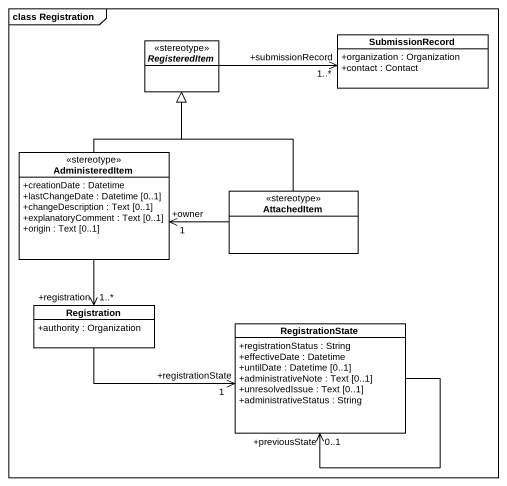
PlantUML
@startuml
mainframe class Registration
hide circle
hide empty members
skinparam classAttributeIconSize 0
abstract class RegisteredItem <<stereotype>>
class SubmissionRecord {
  +organization : Organization
  +contact : Contact
}
class AdministeredItem <<stereotype>> {
  +creationDate : Datetime
  +lastChangeDate : Datetime [0..1]
  +changeDescription : Text [0..1]
  +explanatoryComment : Text [0..1]
  +origin : Text [0..1]
}
class AttachedItem <<stereotype>>
class Registration {
  +authority : Organization
}
class RegistrationState {
  +registrationStatus : String
  +effectiveDate : Datetime
  +untilDate : Datetime [0..1]
  +administrativeNote : Text [0..1]
  +unresolvedIssue : Text [0..1]
  +administrativeStatus : String
}
SubmissionRecord "+submissionRecord\n1..*" <-left- RegisteredItem
AdministeredItem -up-|> RegisteredItem
AdministeredItem "+owner\n1" <-right- AttachedItem
AttachedItem -up-|> RegisteredItem
Registration "+registration\n1..*" <-up- AdministeredItem
RegistrationState "+registrationState\n1" <-left- Registration
RegistrationState "+previousState\n0..1" <-- RegistrationState
@enduml
